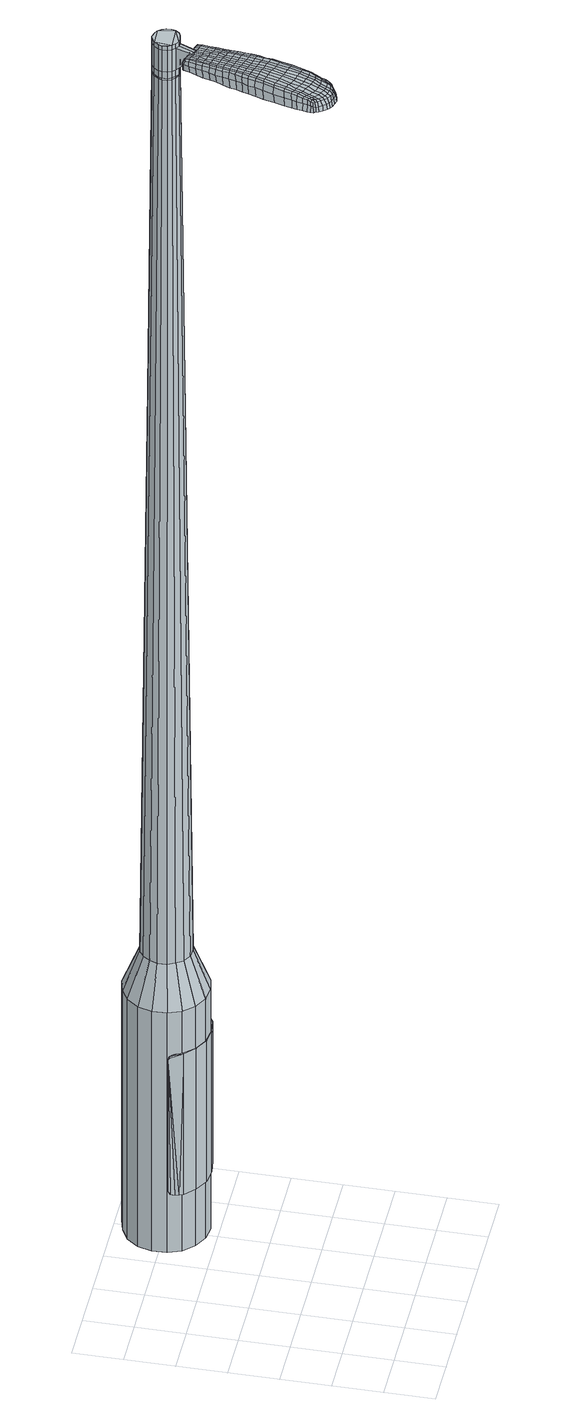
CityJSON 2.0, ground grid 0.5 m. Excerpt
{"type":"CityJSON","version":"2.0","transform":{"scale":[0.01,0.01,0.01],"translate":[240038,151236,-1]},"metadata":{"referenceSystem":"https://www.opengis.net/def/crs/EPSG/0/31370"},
"CityObjects":{
"object1":{"type":"GenericCityObject","attributes":{"cluster":844,"mean_distance_to_centroid":0.334,"new_centroid_x":240039.58,"new_centroid_y":151238.53,"mean_distance_to_camera":10.01,"H1":10.68,"H2":10.45,"Z_final":113.89,"cluster2":-1,"proj_x":240032.51,"proj_y":151236.27,"id_line":88909,"bearing_l":342.27,"distance":7.42,"orientation":"right","G_obj":252.27},"geometry":[{"type":"MultiSurface","lod":"2","boundaries":[[[0,1,2,3]],[[1,4,5,2]],[[4,6,7,5]],[[6,8,9,7]],[[8,10,11,9]],[[10,12,13,11]],[[12,14,15,13]],[[14,16,17,15]],[[16,18,19,17]],[[18,20,21,19]],[[20,22,23,21]],[[22,24,25,23]],[[24,26,27,25]],[[26,28,29,27]],[[28,30,31,29]],[[30,32,33,31]],[[32,34,35,33]],[[34,0,3,35]],[[36,37,38,39]],[[38,40,41,42]],[[41,43,42]],[[42,44,45,46]],[[45,47,46]],[[46,48,49,50]],[[49,51,50]],[[42,46,50,38]],[[50,52,39,38]],[[53,36,39]],[[2,5,7,35]],[[7,9,11,15]],[[11,13,15]],[[15,17,19,23]],[[19,21,23]],[[23,25,27,31]],[[27,29,31]],[[15,23,31,7]],[[31,33,35,7]],[[3,2,35]],[[1,0,54,55]],[[0,34,56,54]],[[34,32,57,56]],[[32,30,58,57]],[[30,28,59,58]],[[28,26,60,59]],[[26,24,61,60]],[[24,22,62,61]],[[22,20,63,62]],[[20,18,64,63]],[[18,16,65,64]],[[16,14,66,65]],[[14,12,67,66]],[[12,10,68,67]],[[10,8,69,68]],[[8,6,70,69]],[[6,4,71,70]],[[4,1,55,71]],[[55,54,72,73]],[[54,56,74,72]],[[56,57,75,74]],[[57,58,76,75]],[[58,59,77,76]],[[59,60,78,77]],[[60,61,79,78]],[[61,62,80,79]],[[62,63,81,80]],[[63,64,82,81]],[[64,65,83,82]],[[65,66,84,83]],[[66,67,85,84]],[[67,68,86,85]],[[68,69,87,86]],[[69,70,88,87]],[[70,71,89,88]],[[71,55,73,89]],[[90,91,92,73]],[[74,93,91,90]],[[75,94,93,74]],[[95,96,94,75]],[[97,98,96,95]],[[78,99,98,97]],[[100,101,99,78]],[[80,102,101,100]],[[103,104,102,80]],[[105,106,104,103]],[[107,108,106,105]],[[109,110,108,107]],[[85,111,110,109]],[[112,113,111,85]],[[87,114,113,112]],[[88,115,114,87]],[[89,116,115,88]],[[73,92,116,89]],[[117,118,119,120]],[[121,117,120,122]],[[123,121,122,124]],[[125,123,124,126]],[[127,125,126,128]],[[129,127,128,130]],[[131,129,130,132]],[[133,131,132,134]],[[135,133,134,136]],[[137,135,136,138]],[[139,137,138,140]],[[141,139,140,142]],[[143,141,142,144]],[[145,143,144,146]],[[147,145,146,148]],[[149,147,148,150]],[[72,90,73]],[[72,74,90]],[[76,95,75]],[[76,77,97,95]],[[77,78,97]],[[79,100,78]],[[79,80,100]],[[81,103,80]],[[81,82,105,103]],[[82,83,107,105]],[[83,84,109,107]],[[84,85,109]],[[86,112,85]],[[86,87,112]],[[151,92,91]],[[152,113,114]],[[152,111,113]],[[153,110,111]],[[153,154,108,110]],[[154,155,106,108]],[[155,156,104,106]],[[156,102,104]],[[157,101,102]],[[157,99,101]],[[158,98,99]],[[158,159,96,98]],[[159,94,96]],[[151,91,93]],[[39,52,149,160]],[[92,151,161,150]],[[53,39,160,118]],[[151,93,119,161]],[[36,53,118,117]],[[93,94,120,119]],[[37,36,117,121]],[[94,159,122,120]],[[38,37,121,123]],[[159,158,124,122]],[[40,38,123,125]],[[158,99,126,124]],[[41,40,125,127]],[[99,157,128,126]],[[43,41,127,129]],[[157,102,130,128]],[[42,43,129,131]],[[102,156,132,130]],[[44,42,131,133]],[[156,155,134,132]],[[45,44,133,135]],[[155,154,136,134]],[[47,45,135,137]],[[154,153,138,136]],[[46,47,137,139]],[[153,111,140,138]],[[48,46,139,141]],[[111,152,142,140]],[[49,48,141,143]],[[152,114,144,142]],[[51,49,143,145]],[[114,115,146,144]],[[50,51,145,147]],[[115,116,148,146]],[[52,50,147,149]],[[116,92,150,148]],[[149,150,162,163]],[[150,161,164,162]],[[161,119,165,164]],[[119,118,166,165]],[[118,160,167,166]],[[160,149,163,167]],[[168,169,170,171]],[[172,168,171,173]],[[168,172,174,175]],[[169,168,175,176]],[[177,178,179,180]],[[181,177,180,182]],[[177,181,183,184]],[[178,177,184,185]],[[186,187,188,189]],[[190,186,189,191]],[[186,190,192,193]],[[187,186,193,194]],[[195,196,197,198]],[[199,195,198,200]],[[195,199,201,202]],[[196,195,202,203]],[[204,205,206,207]],[[208,204,207,209]],[[204,208,210,211]],[[205,204,211,212]],[[213,214,215,216]],[[217,213,216,218]],[[213,217,219,220]],[[214,213,220,221]],[[222,223,224,225]],[[214,222,225,215]],[[222,214,221,226]],[[223,222,226,227]],[[228,229,230,231]],[[223,228,231,224]],[[228,223,227,232]],[[229,228,232,233]],[[234,172,173,235]],[[229,234,235,230]],[[234,229,233,236]],[[172,234,236,174]],[[237,238,239,240]],[[241,237,240,242]],[[237,241,243,244]],[[238,237,244,245]],[[246,247,248,249]],[[238,246,249,239]],[[246,238,245,250]],[[247,246,250,251]],[[252,253,254,255]],[[247,252,255,248]],[[252,247,251,256]],[[253,252,256,257]],[[258,259,260,261]],[[253,258,261,254]],[[258,253,257,262]],[[259,258,262,263]],[[264,169,176,265]],[[259,264,265,260]],[[264,259,263,266]],[[169,264,266,170]],[[267,268,269,270]],[[271,267,270,272]],[[267,271,273,274]],[[268,267,274,275]],[[276,277,278,279]],[[268,276,279,269]],[[276,268,275,280]],[[277,276,280,281]],[[282,283,284,285]],[[277,282,285,278]],[[282,277,281,286]],[[283,282,286,287]],[[288,181,182,289]],[[283,288,289,284]],[[288,283,287,290]],[[181,288,290,183]],[[291,292,293,294]],[[295,291,294,296]],[[291,295,297,298]],[[292,291,298,299]],[[300,301,302,303]],[[292,300,303,293]],[[300,292,299,304]],[[301,300,304,305]],[[306,307,308,309]],[[301,306,309,302]],[[306,301,305,310]],[[307,306,310,311]],[[312,313,314,315]],[[307,312,315,308]],[[312,307,311,316]],[[313,312,316,317]],[[318,178,185,319]],[[313,318,319,314]],[[318,313,317,320]],[[178,318,320,179]],[[321,207,206,322]],[[323,321,322,324]],[[321,323,325,326]],[[207,321,326,209]],[[327,323,324,328]],[[329,327,328,330]],[[327,329,331,332]],[[323,327,332,325]],[[333,329,330,334]],[[335,333,334,336]],[[333,335,337,338]],[[329,333,338,331]],[[339,335,336,340]],[[341,339,340,342]],[[339,341,343,344]],[[335,339,344,337]],[[345,341,342,346]],[[196,345,346,197]],[[345,196,203,347]],[[341,345,347,343]],[[348,349,194,193]],[[350,348,193,192]],[[348,350,351,352]],[[349,348,352,353]],[[354,355,353,352]],[[356,354,352,351]],[[354,356,357,358]],[[355,354,358,359]],[[360,361,359,358]],[[362,360,358,357]],[[360,362,363,364]],[[361,360,364,365]],[[366,367,365,364]],[[368,366,364,363]],[[366,368,201,199]],[[367,366,199,200]],[[369,370,371,372]],[[271,369,372,273]],[[369,271,272,373]],[[370,369,373,374]],[[375,190,191,376]],[[370,375,376,371]],[[375,370,374,377]],[[190,375,377,192]],[[378,379,380,381]],[[217,378,381,219]],[[378,217,218,382]],[[379,378,382,383]],[[384,385,386,387]],[[379,384,387,380]],[[384,379,383,388]],[[385,384,388,389]],[[390,187,194,391]],[[385,390,391,386]],[[390,385,389,392]],[[187,390,392,188]],[[393,394,395,396]],[[175,393,396,176]],[[393,175,174,397]],[[394,393,397,398]],[[399,400,401,402]],[[394,399,402,395]],[[399,394,398,403]],[[400,399,403,404]],[[405,198,197,406]],[[400,405,406,401]],[[405,400,404,407]],[[198,405,407,200]],[[408,409,410,411]],[[180,408,411,182]],[[408,180,179,412]],[[409,408,412,413]],[[414,202,201,415]],[[409,414,415,410]],[[414,409,413,416]],[[202,414,416,203]],[[417,418,419,420]],[[295,417,420,297]],[[417,295,296,421]],[[418,417,421,422]],[[423,208,209,424]],[[418,423,424,419]],[[423,418,422,425]],[[208,423,425,210]],[[426,427,428,429]],[[241,426,429,243]],[[426,241,242,430]],[[427,426,430,431]],[[432,433,434,435]],[[427,432,435,428]],[[432,427,431,436]],[[433,432,436,437]],[[438,205,212,439]],[[433,438,439,434]],[[438,433,437,440]],[[205,438,440,206]],[[441,442,431,430]],[[240,441,430,242]],[[441,240,239,443]],[[442,441,443,444]],[[445,446,437,436]],[[442,445,436,431]],[[445,442,444,447]],[[446,445,447,448]],[[449,322,206,440]],[[446,449,440,437]],[[449,446,448,450]],[[322,449,450,324]],[[451,452,453,454]],[[298,451,454,299]],[[451,298,297,420]],[[452,451,420,419]],[[455,326,325,456]],[[452,455,456,453]],[[455,452,419,424]],[[326,455,424,209]],[[457,458,444,443]],[[249,457,443,239]],[[457,249,248,459]],[[458,457,459,460]],[[461,462,448,447]],[[458,461,447,444]],[[461,458,460,463]],[[462,461,463,464]],[[465,328,324,450]],[[462,465,450,448]],[[465,462,464,466]],[[328,465,466,330]],[[467,468,469,470]],[[304,467,470,305]],[[467,304,299,454]],[[468,467,454,453]],[[471,332,331,472]],[[468,471,472,469]],[[471,468,453,456]],[[332,471,456,325]],[[473,474,460,459]],[[255,473,459,248]],[[473,255,254,475]],[[474,473,475,476]],[[477,478,464,463]],[[474,477,463,460]],[[477,474,476,479]],[[478,477,479,480]],[[481,334,330,466]],[[478,481,466,464]],[[481,478,480,482]],[[334,481,482,336]],[[483,484,485,486]],[[310,483,486,311]],[[483,310,305,470]],[[484,483,470,469]],[[487,338,337,488]],[[484,487,488,485]],[[487,484,469,472]],[[338,487,472,331]],[[489,490,476,475]],[[261,489,475,254]],[[489,261,260,491]],[[490,489,491,492]],[[493,494,480,479]],[[490,493,479,476]],[[493,490,492,495]],[[494,493,495,496]],[[497,340,336,482]],[[494,497,482,480]],[[497,494,496,498]],[[340,497,498,342]],[[499,500,501,502]],[[316,499,502,317]],[[499,316,311,486]],[[500,499,486,485]],[[503,344,343,504]],[[500,503,504,501]],[[503,500,485,488]],[[344,503,488,337]],[[505,506,492,491]],[[265,505,491,260]],[[505,265,176,396]],[[506,505,396,395]],[[507,508,496,495]],[[506,507,495,492]],[[507,506,395,402]],[[508,507,402,401]],[[509,346,342,498]],[[508,509,498,496]],[[509,508,401,406]],[[346,509,406,197]],[[510,511,413,412]],[[320,510,412,179]],[[510,320,317,502]],[[511,510,502,501]],[[512,347,203,416]],[[511,512,416,413]],[[512,511,501,504]],[[347,512,504,343]],[[513,514,374,373]],[[270,513,373,272]],[[513,270,269,515]],[[514,513,515,516]],[[517,350,192,377]],[[514,517,377,374]],[[517,514,516,518]],[[350,517,518,351]],[[519,520,521,522]],[[220,519,522,221]],[[519,220,219,381]],[[520,519,381,380]],[[523,524,525,526]],[[520,523,526,521]],[[523,520,380,387]],[[524,523,387,386]],[[527,349,353,528]],[[524,527,528,525]],[[527,524,386,391]],[[349,527,391,194]],[[529,530,516,515]],[[279,529,515,269]],[[529,279,278,531]],[[530,529,531,532]],[[533,356,351,518]],[[530,533,518,516]],[[533,530,532,534]],[[356,533,534,357]],[[535,536,537,538]],[[226,535,538,227]],[[535,226,221,522]],[[536,535,522,521]],[[539,540,541,542]],[[536,539,542,537]],[[539,536,521,526]],[[540,539,526,525]],[[543,355,359,544]],[[540,543,544,541]],[[543,540,525,528]],[[355,543,528,353]],[[545,546,532,531]],[[285,545,531,278]],[[545,285,284,547]],[[546,545,547,548]],[[549,362,357,534]],[[546,549,534,532]],[[549,546,548,550]],[[362,549,550,363]],[[551,552,553,554]],[[232,551,554,233]],[[551,232,227,538]],[[552,551,538,537]],[[555,556,557,558]],[[552,555,558,553]],[[555,552,537,542]],[[556,555,542,541]],[[559,361,365,560]],[[556,559,560,557]],[[559,556,541,544]],[[361,559,544,359]],[[561,562,548,547]],[[289,561,547,284]],[[561,289,182,411]],[[562,561,411,410]],[[563,368,363,550]],[[562,563,550,548]],[[563,562,410,415]],[[368,563,415,201]],[[564,565,398,397]],[[236,564,397,174]],[[564,236,233,554]],[[565,564,554,553]],[[566,567,404,403]],[[565,566,403,398]],[[566,565,553,558]],[[567,566,558,557]],[[568,367,200,407]],[[567,568,407,404]],[[568,567,557,560]],[[367,568,560,365]],[[569,570,571,572]],[[572,571,573,574]],[[575,573,571,576]],[[576,571,570,577]],[[578,579,580,581]],[[581,580,582,583]],[[584,582,580,585]],[[585,580,579,586]],[[587,588,589,590]],[[590,589,591,592]],[[593,591,589,594]],[[594,589,588,595]],[[596,597,598,599]],[[599,598,600,601]],[[602,600,598,603]],[[603,598,597,604]],[[605,606,607,608]],[[608,607,609,610]],[[611,609,607,612]],[[612,607,606,613]],[[614,615,616,617]],[[617,616,618,619]],[[620,618,616,621]],[[621,616,615,622]],[[623,624,625,626]],[[626,625,615,614]],[[622,615,625,627]],[[627,625,624,628]],[[629,630,631,632]],[[632,631,624,623]],[[628,624,631,633]],[[633,631,630,634]],[[574,573,635,636]],[[636,635,630,629]],[[634,630,635,637]],[[637,635,573,575]],[[638,639,640,641]],[[641,640,642,643]],[[644,642,640,645]],[[645,640,639,646]],[[647,648,649,650]],[[650,649,639,638]],[[646,639,649,651]],[[651,649,648,652]],[[653,654,655,656]],[[656,655,648,647]],[[652,648,655,657]],[[657,655,654,658]],[[659,660,661,662]],[[662,661,654,653]],[[658,654,661,663]],[[663,661,660,664]],[[577,570,665,666]],[[666,665,660,659]],[[664,660,665,667]],[[667,665,570,569]],[[668,669,670,671]],[[671,670,672,673]],[[674,672,670,675]],[[675,670,669,676]],[[677,678,679,680]],[[680,679,669,668]],[[676,669,679,681]],[[681,679,678,682]],[[683,684,685,686]],[[686,685,678,677]],[[682,678,685,687]],[[687,685,684,688]],[[583,582,689,690]],[[690,689,684,683]],[[688,684,689,691]],[[691,689,582,584]],[[692,693,694,695]],[[695,694,696,697]],[[698,696,694,699]],[[699,694,693,700]],[[701,702,703,704]],[[704,703,693,692]],[[700,693,703,705]],[[705,703,702,706]],[[707,708,709,710]],[[710,709,702,701]],[[706,702,709,711]],[[711,709,708,712]],[[713,714,715,716]],[[716,715,708,707]],[[712,708,715,717]],[[717,715,714,718]],[[586,579,719,720]],[[720,719,714,713]],[[718,714,719,721]],[[721,719,579,578]],[[605,608,722,723]],[[723,722,724,725]],[[726,724,722,727]],[[727,722,608,610]],[[725,724,728,729]],[[729,728,730,731]],[[732,730,728,733]],[[733,728,724,726]],[[731,730,734,735]],[[735,734,736,737]],[[738,736,734,739]],[[739,734,730,732]],[[737,736,740,741]],[[741,740,742,743]],[[744,742,740,745]],[[745,740,736,738]],[[743,742,746,747]],[[747,746,597,596]],[[604,597,746,748]],[[748,746,742,744]],[[595,749,750,594]],[[594,750,751,593]],[[752,751,750,753]],[[753,750,749,754]],[[754,755,756,753]],[[753,756,757,752]],[[758,757,756,759]],[[759,756,755,760]],[[760,761,762,759]],[[759,762,763,758]],[[764,763,762,765]],[[765,762,761,766]],[[766,767,768,765]],[[765,768,769,764]],[[602,769,768,600]],[[600,768,767,601]],[[770,771,772,773]],[[773,772,672,674]],[[673,672,772,774]],[[774,772,771,775]],[[592,591,776,777]],[[777,776,771,770]],[[775,771,776,778]],[[778,776,591,593]],[[779,780,781,782]],[[782,781,618,620]],[[619,618,781,783]],[[783,781,780,784]],[[785,786,787,788]],[[788,787,780,779]],[[784,780,787,789]],[[789,787,786,790]],[[595,588,791,792]],[[792,791,786,785]],[[790,786,791,793]],[[793,791,588,587]],[[794,795,796,797]],[[797,796,576,577]],[[575,576,796,798]],[[798,796,795,799]],[[800,801,802,803]],[[803,802,795,794]],[[799,795,802,804]],[[804,802,801,805]],[[596,599,806,807]],[[807,806,801,800]],[[805,801,806,808]],[[808,806,599,601]],[[809,810,811,812]],[[812,811,581,583]],[[578,581,811,813]],[[813,811,810,814]],[[602,603,815,816]],[[816,815,810,809]],[[814,810,815,817]],[[817,815,603,604]],[[818,819,820,821]],[[821,820,696,698]],[[697,696,820,822]],[[822,820,819,823]],[[610,609,824,825]],[[825,824,819,818]],[[823,819,824,826]],[[826,824,609,611]],[[827,828,829]],[[829,828,642,644]],[[643,642,828,830]],[[830,828,831]],[[832,833,834,835]],[[835,834,828,827]],[[831,828,834,836]],[[836,834,833,837]],[[613,606,838,839]],[[839,838,833,832]],[[837,833,838,840]],[[840,838,606,605]],[[831,841,830]],[[830,841,641,643]],[[638,641,841,842]],[[842,841,843]],[[837,844,845,836]],[[836,845,841,831]],[[843,841,845,846]],[[846,845,844,847]],[[605,723,848,840]],[[840,848,844,837]],[[847,844,848,849]],[[849,848,723,725]],[[850,851,852,853]],[[853,852,699,700]],[[698,699,852,821]],[[821,852,851,818]],[[726,727,854,855]],[[855,854,851,850]],[[818,851,854,825]],[[825,854,727,610]],[[843,856,842]],[[842,856,650,638]],[[647,650,856,857]],[[857,856,858]],[[847,859,860,846]],[[846,860,856,843]],[[858,856,860,861]],[[861,860,859,862]],[[725,729,863,849]],[[849,863,859,847]],[[862,859,863,864]],[[864,863,729,731]],[[865,866,867,868]],[[868,867,705,706]],[[700,705,867,853]],[[853,867,866,850]],[[732,733,869,870]],[[870,869,866,865]],[[850,866,869,855]],[[855,869,733,726]],[[858,871,872,857]],[[857,872,656,647]],[[653,656,872,873]],[[873,872,871,874]],[[862,875,876,861]],[[861,876,871,858]],[[874,871,876,877]],[[877,876,875,878]],[[731,735,879,864]],[[864,879,875,862]],[[878,875,879,880]],[[880,879,735,737]],[[881,882,883,884]],[[884,883,711,712]],[[706,711,883,868]],[[868,883,882,865]],[[738,739,885,886]],[[886,885,882,881]],[[865,882,885,870]],[[870,885,739,732]],[[874,887,888,873]],[[873,888,662,653]],[[659,662,888,889]],[[889,888,887,890]],[[878,891,892,877]],[[877,892,887,874]],[[890,887,892,893]],[[893,892,891,894]],[[737,741,895,880]],[[880,895,891,878]],[[894,891,895,896]],[[896,895,741,743]],[[897,898,899,900]],[[900,899,717,718]],[[712,717,899,884]],[[884,899,898,881]],[[744,745,901,902]],[[902,901,898,897]],[[881,898,901,886]],[[886,901,745,738]],[[890,903,904,889]],[[889,904,666,659]],[[577,666,904,797]],[[797,904,903,794]],[[894,905,906,893]],[[893,906,903,890]],[[794,903,906,803]],[[803,906,905,800]],[[743,747,907,896]],[[896,907,905,894]],[[800,905,907,807]],[[807,907,747,596]],[[814,908,909,813]],[[813,909,721,578]],[[718,721,909,900]],[[900,909,908,897]],[[604,748,910,817]],[[817,910,908,814]],[[897,908,910,902]],[[902,910,748,744]],[[775,911,912,774]],[[774,912,671,673]],[[668,671,912,913]],[[913,912,911,914]],[[593,751,915,778]],[[778,915,911,775]],[[914,911,915,916]],[[916,915,751,752]],[[917,918,919,920]],[[920,919,621,622]],[[620,621,919,782]],[[782,919,918,779]],[[921,922,923,924]],[[924,923,918,917]],[[779,918,923,788]],[[788,923,922,785]],[[754,749,925,926]],[[926,925,922,921]],[[785,922,925,792]],[[792,925,749,595]],[[914,927,928,913]],[[913,928,680,668]],[[677,680,928,929]],[[929,928,927,930]],[[752,757,931,916]],[[916,931,927,914]],[[930,927,931,932]],[[932,931,757,758]],[[933,934,935,936]],[[936,935,627,628]],[[622,627,935,920]],[[920,935,934,917]],[[937,938,939,940]],[[940,939,934,933]],[[917,934,939,924]],[[924,939,938,921]],[[760,755,941,942]],[[942,941,938,937]],[[921,938,941,926]],[[926,941,755,754]],[[930,943,944,929]],[[929,944,686,677]],[[683,686,944,945]],[[945,944,943,946]],[[758,763,947,932]],[[932,947,943,930]],[[946,943,947,948]],[[948,947,763,764]],[[949,950,951,952]],[[952,951,633,634]],[[628,633,951,936]],[[936,951,950,933]],[[953,954,955,956]],[[956,955,950,949]],[[933,950,955,940]],[[940,955,954,937]],[[766,761,957,958]],[[958,957,954,953]],[[937,954,957,942]],[[942,957,761,760]],[[946,959,960,945]],[[945,960,690,683]],[[583,690,960,812]],[[812,960,959,809]],[[764,769,961,948]],[[948,961,959,946]],[[809,959,961,816]],[[816,961,769,602]],[[799,962,963,798]],[[798,963,637,575]],[[634,637,963,952]],[[952,963,962,949]],[[805,964,965,804]],[[804,965,962,799]],[[949,962,965,956]],[[956,965,964,953]],[[601,767,966,808]],[[808,966,964,805]],[[953,964,966,958]],[[958,966,767,766]],[[569,572,171,170]],[[572,574,173,171]],[[584,585,184,183]],[[585,586,185,184]],[[587,590,189,188]],[[590,592,191,189]],[[611,612,211,210]],[[612,613,212,211]],[[614,617,216,215]],[[617,619,218,216]],[[623,626,225,224]],[[626,614,215,225]],[[629,632,231,230]],[[632,623,224,231]],[[574,636,235,173]],[[636,629,230,235]],[[644,645,244,243]],[[645,646,245,244]],[[646,651,250,245]],[[651,652,251,250]],[[652,657,256,251]],[[657,658,257,256]],[[658,663,262,257]],[[663,664,263,262]],[[664,667,266,263]],[[667,569,170,266]],[[674,675,274,273]],[[675,676,275,274]],[[676,681,280,275]],[[681,682,281,280]],[[682,687,286,281]],[[687,688,287,286]],[[688,691,290,287]],[[691,584,183,290]],[[692,695,294,293]],[[695,697,296,294]],[[701,704,303,302]],[[704,692,293,303]],[[707,710,309,308]],[[710,701,302,309]],[[713,716,315,314]],[[716,707,308,315]],[[586,720,319,185]],[[720,713,314,319]],[[770,773,372,371]],[[773,674,273,372]],[[592,777,376,191]],[[777,770,371,376]],[[619,783,382,218]],[[783,784,383,382]],[[784,789,388,383]],[[789,790,389,388]],[[790,793,392,389]],[[793,587,188,392]],[[697,822,421,296]],[[822,823,422,421]],[[823,826,425,422]],[[826,611,210,425]],[[827,829,429,428]],[[829,644,243,429]],[[832,835,435,434]],[[835,827,428,435]],[[613,839,439,212]],[[839,832,434,439]],[[967,968,969,970]],[[971,972,970,969]],[[973,974,975,976]],[[977,978,979,980]],[[968,981,982,969]],[[983,971,969,982]],[[984,973,976,985]],[[986,987,978,977]],[[981,988,989,982]],[[989,990,983,982]],[[991,984,985,992]],[[993,987,986,994]],[[988,995,996,989]],[[996,997,990,989]],[[998,991,992,999]],[[1000,993,994,1001]],[[1002,1003,1004,1005]],[[1006,1007,1003,1002]],[[1006,1008,1009,1007]],[[1008,1010,1011,1009]],[[1012,1013,1014,1015]],[[1016,1017,1013,1012]],[[1018,1019,1017,1016]],[[1020,1021,1019,1018]],[[1015,1004,1003,1012]],[[1012,1003,1007,1016]],[[1007,1009,1018,1016]],[[1009,1011,1020,1018]],[[976,975,972,971]],[[985,976,971,983]],[[990,992,985,983]],[[997,999,992,990]],[[977,980,974,973]],[[986,977,973,984]],[[994,986,984,991]],[[1001,994,991,998]],[[978,1002,1005,979]],[[987,1006,1002,978]],[[1008,1006,987,993]],[[1010,1008,993,1000]],[[1022,1023,1024,1025]],[[1024,1026,1027,1028]],[[1024,1028,1029,1030]],[[1024,1030,1025]],[[1031,1022,1025,1032]],[[1033,1032,1025,1034]],[[1035,1034,1025]],[[1036,1024,1023,1037]],[[1038,1036,1037,1039]],[[1040,1038,1039,1041]],[[1042,1040,1041,1043]],[[1044,1042,1043,1045]],[[1045,1046,1047,1048]],[[1045,1048,1049,1050]],[[1045,1050,1051,1052]],[[1051,1053,1054,1055]],[[1051,1055,1056,1057]],[[1051,1057,1052]],[[1045,1052,1044]],[[1058,1059,1023,1022]],[[1060,1061,1026,1024]],[[1062,1063,1035,1025]],[[1059,1064,1037,1023]],[[1065,1060,1024,1036]],[[1064,1066,1039,1037]],[[1067,1065,1036,1038]],[[1066,1068,1041,1039]],[[1069,1067,1038,1040]],[[1068,1070,1043,1041]],[[1071,1069,1040,1042]],[[1070,1072,1045,1043]],[[1073,1071,1042,1044]],[[1072,1074,1046,1045]],[[1075,1076,1053,1051]],[[1077,1073,1044,1052]],[[1047,1046,1074,1078]],[[1048,1047,1078,1079]],[[1049,1048,1079,1080]],[[1050,1049,1080,1081]],[[1051,1050,1081,1075]],[[1082,1058,1022,1031]],[[1083,1082,1031,1032]],[[1084,1083,1032,1033]],[[1085,1084,1033,1034]],[[1063,1085,1034,1035]],[[1027,1026,1061,1086]],[[1054,1053,1076,1087]],[[1028,1027,1086,1088]],[[1029,1028,1088,1089]],[[1030,1029,1089,1090]],[[1025,1030,1090,1062]],[[1055,1054,1087,1091]],[[1056,1055,1091,1092]],[[1057,1056,1092,1093]],[[1052,1057,1093,1077]]]}]}
},
"vertices":[
[146,211,384],[133,218,384],[133,218,96],[146,211,96],[123,229,384],[123,229,96],[118,242,384],[118,242,96],[117,257,384],[117,257,96],[121,271,384],[121,271,96],[130,283,384],[130,283,96],[143,290,384],[143,290,96],[157,294,384],[157,294,96],[172,292,384],[172,292,96],[185,285,384],[185,285,96],[195,274,384],[195,274,96],[200,260,384],[200,260,96],[201,246,384],[201,246,96],[196,232,384],[196,232,96],[187,220,384],[187,220,96],[175,212,384],[175,212,96],[161,209,384],[161,209,96],[164,239,1524],[168,241,1524],[171,245,1524],[155,238,1524],[172,249,1524],[172,254,1524],[167,262,1524],[170,258,1524],[163,264,1524],[158,265,1524],[150,261,1524],[154,264,1524],[147,257,1524],[146,253,1524],[148,244,1524],[146,248,1524],[151,241,1524],[159,238,1524],[151,227,429],[143,231,429],[160,226,429],[168,228,429],[176,233,429],[181,240,429],[184,248,429],[184,257,429],[180,265,429],[174,271,429],[167,275,429],[158,276,429],[149,275,429],[142,270,429],[137,263,429],[134,255,429],[134,246,429],[138,238,429],[155,238,1483],[151,241,1483],[159,238,1483],[164,239,1483],[168,241,1483],[171,245,1483],[172,249,1483],[172,254,1483],[170,258,1483],[167,262,1483],[163,264,1483],[158,265,1483],[154,264,1483],[150,261,1483],[147,257,1483],[146,253,1483],[146,248,1483],[148,244,1483],[155,239,1483],[155,239,1485],[151,241,1485],[159,238,1485],[164,239,1485],[168,242,1483],[168,242,1485],[170,245,1483],[170,245,1485],[172,249,1485],[171,254,1483],[171,254,1485],[170,258,1485],[167,261,1483],[167,261,1485],[163,263,1483],[163,263,1485],[158,264,1483],[158,264,1485],[154,263,1483],[154,263,1485],[150,261,1485],[148,257,1483],[148,257,1485],[146,253,1485],[146,248,1485],[148,244,1485],[164,239,1519],[159,238,1519],[159,238,1493],[164,239,1493],[168,241,1519],[168,241,1493],[171,245,1519],[171,245,1493],[172,249,1519],[172,249,1493],[172,254,1519],[172,254,1493],[170,258,1519],[170,258,1493],[167,262,1519],[167,262,1493],[163,264,1519],[163,264,1493],[158,265,1519],[158,265,1493],[154,264,1519],[154,264,1493],[150,261,1519],[150,261,1493],[147,257,1519],[147,257,1493],[146,253,1519],[146,253,1493],[146,248,1519],[146,248,1493],[148,244,1519],[148,244,1493],[151,241,1519],[151,241,1493],[155,238,1485],[147,257,1485],[154,264,1485],[158,265,1485],[163,264,1485],[167,262,1485],[172,254,1485],[171,245,1485],[168,241,1485],[155,238,1519],[155,238,1493],[146,222,1513],[146,222,1518],[149,221,1513],[152,220,1513],[152,220,1518],[149,221,1518],[108,156,1519],[110,163,1518],[109,162,1509],[106,155,1510],[105,148,1519],[103,147,1510],[107,148,1526],[110,156,1525],[112,163,1525],[145,144,1519],[146,151,1518],[145,152,1525],[143,145,1525],[142,136,1519],[141,137,1526],[143,134,1510],[146,142,1510],[148,149,1509],[106,80,1519],[102,81,1519],[102,80,1513],[105,79,1513],[110,79,1519],[110,78,1513],[110,81,1524],[106,81,1524],[103,82,1524],[128,150,1530],[130,157,1529],[127,158,1529],[125,151,1530],[125,141,1531],[122,142,1531],[129,140,1530],[132,149,1530],[134,156,1529],[152,227,1512],[150,228,1512],[150,227,1517],[152,226,1517],[155,226,1512],[155,225,1517],[155,225,1506],[152,226,1506],[149,227,1506],[91,99,1519],[92,102,1519],[90,102,1512],[90,99,1512],[91,97,1518],[90,96,1512],[92,97,1522],[92,99,1523],[93,102,1524],[93,107,1519],[94,113,1519],[92,112,1512],[91,107,1512],[94,107,1524],[96,113,1525],[96,118,1519],[98,126,1519],[96,125,1511],[94,118,1511],[97,119,1526],[99,126,1526],[101,137,1519],[100,136,1510],[103,137,1526],[134,225,1513],[132,218,1513],[133,218,1518],[136,225,1517],[137,230,1512],[137,229,1516],[136,230,1506],[133,224,1507],[130,217,1507],[129,211,1514],[126,204,1515],[128,204,1520],[130,211,1519],[127,210,1507],[125,203,1507],[123,197,1515],[121,190,1516],[122,190,1522],[125,197,1521],[122,196,1508],[119,189,1508],[118,183,1517],[116,176,1517],[117,177,1524],[120,183,1523],[116,182,1508],[114,175,1509],[113,169,1518],[115,170,1524],[111,169,1509],[125,88,1519],[126,91,1519],[125,91,1524],[124,88,1523],[124,85,1518],[123,86,1522],[125,84,1512],[126,86,1512],[127,89,1512],[128,95,1519],[131,100,1519],[129,101,1525],[127,96,1524],[129,94,1512],[132,99,1512],[133,106,1519],[135,113,1519],[134,115,1526],[132,107,1526],[134,104,1511],[136,112,1511],[139,124,1519],[138,126,1526],[140,123,1510],[163,216,1513],[161,208,1513],[162,207,1507],[164,214,1507],[164,221,1512],[165,220,1506],[163,220,1516],[162,217,1517],[160,209,1518],[159,201,1514],[158,194,1515],[159,192,1507],[160,200,1507],[159,202,1519],[157,195,1520],[156,186,1515],[154,179,1516],[155,178,1508],[157,185,1508],[155,188,1521],[153,180,1522],[152,172,1517],[150,165,1517],[151,163,1509],[153,170,1508],[151,173,1523],[149,166,1524],[148,158,1518],[149,156,1509],[147,159,1524],[150,221,1519],[148,222,1519],[148,214,1520],[146,214,1520],[151,213,1520],[153,220,1519],[146,207,1522],[143,207,1522],[144,199,1523],[141,200,1523],[147,198,1523],[149,206,1521],[141,192,1524],[139,193,1524],[139,185,1525],[136,186,1525],[142,184,1525],[144,191,1524],[137,178,1526],[134,179,1526],[135,171,1527],[132,172,1527],[138,170,1527],[140,177,1526],[132,164,1528],[129,165,1528],[136,163,1528],[107,84,1527],[103,85,1527],[111,84,1526],[112,88,1527],[108,88,1528],[105,89,1528],[110,94,1529],[107,95,1529],[114,94,1528],[117,100,1530],[113,101,1530],[109,102,1530],[115,108,1531],[111,109,1531],[119,107,1530],[122,116,1531],[118,117,1531],[114,118,1531],[121,129,1531],[118,130,1531],[125,128,1531],[122,84,1518],[119,82,1519],[120,81,1513],[123,83,1513],[122,85,1523],[119,84,1523],[115,80,1519],[115,79,1513],[115,82,1524],[91,94,1518],[92,92,1518],[93,93,1523],[92,95,1523],[90,94,1513],[91,91,1513],[94,88,1519],[96,85,1519],[97,87,1524],[95,90,1523],[93,88,1513],[96,84,1513],[99,83,1519],[99,84,1524],[98,82,1513],[111,156,1528],[113,155,1528],[116,162,1528],[114,163,1527],[108,148,1528],[110,147,1529],[116,154,1529],[119,153,1530],[121,160,1529],[118,161,1528],[113,146,1529],[116,145,1530],[122,152,1530],[124,159,1529],[119,144,1531],[142,146,1528],[140,147,1529],[137,138,1529],[140,138,1528],[144,153,1527],[142,154,1528],[136,148,1529],[133,139,1530],[138,155,1528],[164,223,1512],[162,224,1512],[161,223,1517],[163,222,1517],[164,222,1506],[162,223,1506],[159,225,1512],[158,224,1517],[159,224,1506],[138,232,1512],[140,231,1512],[139,230,1506],[137,231,1506],[139,230,1517],[140,230,1517],[142,230,1512],[145,230,1512],[144,229,1506],[141,230,1506],[142,229,1517],[145,228,1517],[147,229,1512],[147,228,1506],[147,227,1517],[137,225,1519],[138,225,1519],[134,218,1520],[136,218,1520],[141,224,1519],[143,223,1519],[138,217,1520],[141,216,1520],[145,222,1519],[143,215,1520],[161,217,1519],[159,218,1519],[157,211,1520],[159,210,1520],[156,219,1519],[154,212,1520],[132,211,1521],[133,211,1521],[129,204,1522],[131,204,1522],[136,210,1521],[138,209,1521],[133,203,1522],[136,202,1523],[141,208,1522],[138,201,1523],[157,203,1521],[155,203,1521],[153,196,1522],[155,196,1522],[152,204,1521],[150,197,1522],[126,197,1523],[128,197,1523],[124,190,1524],[126,190,1524],[131,196,1523],[133,195,1524],[128,189,1525],[131,188,1525],[136,194,1524],[134,187,1525],[153,188,1523],[151,189,1523],[149,182,1524],[152,181,1524],[148,190,1524],[146,183,1525],[121,183,1525],[123,183,1525],[119,176,1526],[121,176,1526],[126,182,1526],[128,181,1526],[123,175,1527],[126,174,1527],[131,180,1526],[129,173,1527],[150,174,1525],[147,175,1525],[146,168,1526],[148,167,1526],[144,176,1526],[142,169,1527],[116,170,1527],[118,169,1527],[121,168,1527],[123,167,1528],[126,166,1528],[146,160,1527],[144,161,1527],[140,162,1528],[122,87,1525],[120,86,1525],[124,91,1526],[121,90,1526],[116,85,1526],[117,88,1527],[93,98,1525],[94,95,1525],[95,99,1526],[94,101,1525],[95,92,1525],[97,89,1526],[99,93,1527],[96,96,1526],[100,87,1526],[102,91,1527],[126,96,1526],[123,95,1527],[128,101,1527],[126,101,1528],[119,94,1528],[121,100,1529],[95,106,1526],[96,104,1527],[98,110,1528],[97,112,1527],[98,102,1527],[100,99,1528],[103,106,1529],[100,108,1528],[103,97,1528],[106,104,1530],[130,107,1528],[128,107,1529],[133,115,1528],[130,115,1529],[124,107,1529],[126,115,1530],[98,118,1528],[100,116,1528],[102,124,1529],[101,126,1528],[102,115,1529],[105,113,1530],[107,121,1530],[105,123,1530],[108,111,1530],[111,119,1531],[136,126,1529],[134,127,1529],[130,127,1530],[104,137,1528],[106,136,1529],[109,134,1530],[112,133,1530],[115,131,1531],[110,161,1509],[112,162,1518],[110,155,1518],[108,155,1509],[107,147,1519],[105,146,1510],[109,148,1525],[112,156,1525],[114,162,1525],[143,153,1525],[145,151,1518],[143,145,1518],[142,146,1525],[140,136,1519],[139,138,1525],[141,135,1510],[144,143,1509],[146,150,1509],[103,82,1513],[103,83,1519],[106,82,1519],[106,81,1513],[110,82,1519],[110,81,1513],[110,83,1524],[106,83,1524],[103,84,1524],[127,158,1528],[130,157,1528],[128,150,1529],[125,151,1529],[125,141,1529],[122,142,1529],[129,140,1529],[131,149,1529],[133,156,1528],[149,225,1516],[149,226,1512],[152,225,1512],[151,224,1516],[155,224,1512],[154,223,1516],[155,223,1506],[152,224,1506],[149,225,1506],[92,102,1512],[94,102,1519],[93,99,1518],[92,99,1512],[93,97,1518],[92,97,1512],[94,97,1522],[94,99,1523],[95,102,1523],[94,112,1512],[96,112,1519],[95,107,1519],[93,106,1512],[96,107,1524],[97,112,1525],[98,125,1511],[100,125,1519],[97,118,1519],[96,117,1511],[99,118,1525],[101,126,1526],[103,136,1519],[101,135,1510],[105,137,1526],[135,217,1518],[133,217,1513],[136,224,1513],[137,224,1517],[138,229,1512],[139,228,1515],[137,228,1506],[135,224,1506],[132,217,1507],[129,203,1520],[128,203,1514],[131,210,1514],[132,210,1519],[129,210,1507],[126,202,1507],[124,190,1522],[123,189,1516],[125,196,1515],[127,196,1521],[124,195,1508],[121,189,1508],[119,176,1523],[117,175,1517],[120,182,1516],[122,183,1522],[118,182,1508],[116,175,1508],[115,169,1517],[116,169,1524],[113,168,1509],[124,92,1523],[125,91,1519],[123,89,1518],[122,89,1523],[122,87,1518],[122,88,1522],[123,86,1512],[124,87,1512],[126,90,1512],[128,102,1525],[129,101,1519],[127,96,1519],[126,97,1524],[128,94,1512],[130,100,1512],[132,115,1526],[133,114,1519],[131,107,1519],[130,108,1525],[132,105,1511],[134,112,1511],[137,125,1519],[136,126,1526],[138,123,1510],[160,207,1507],[159,209,1513],[161,216,1513],[162,215,1506],[162,221,1512],[163,220,1506],[161,220,1515],[160,217,1517],[159,210,1518],[157,193,1507],[156,194,1514],[158,201,1514],[158,200,1507],[157,202,1519],[155,195,1520],[153,178,1508],[152,180,1516],[154,187,1515],[155,185,1508],[153,188,1521],[151,181,1522],[149,164,1508],[148,165,1517],[150,172,1516],[151,171,1508],[149,174,1522],[147,167,1523],[146,158,1517],[147,157,1509],[145,160,1524],[150,220,1518],[148,221,1518],[148,213,1519],[145,214,1519],[151,212,1519],[153,219,1518],[146,206,1520],[143,207,1520],[143,199,1521],[141,200,1521],[146,198,1521],[148,205,1520],[141,192,1523],[138,193,1523],[139,185,1524],[136,186,1524],[142,184,1524],[144,191,1523],[137,178,1525],[134,179,1525],[134,171,1526],[132,172,1526],[138,170,1526],[140,177,1525],[132,164,1527],[129,165,1527],[135,163,1527],[104,86,1526],[107,85,1526],[111,85,1525],[112,89,1526],[108,89,1526],[105,90,1526],[107,96,1528],[110,95,1528],[114,94,1527],[116,101,1528],[113,102,1529],[109,103,1529],[111,110,1530],[115,109,1530],[118,108,1529],[121,116,1530],[117,117,1530],[114,118,1530],[118,130,1530],[121,129,1530],[125,128,1530],[119,83,1513],[119,84,1518],[121,85,1518],[122,84,1512],[121,87,1523],[119,86,1523],[114,83,1519],[115,82,1513],[114,84,1523],[95,94,1523],[94,93,1518],[93,95,1518],[94,96,1523],[92,95,1512],[93,92,1512],[98,88,1523],[98,87,1519],[96,90,1519],[96,91,1523],[95,89,1513],[97,86,1513],[100,84,1519],[101,86,1524],[100,84,1513],[116,162,1527],[114,155,1527],[112,156,1527],[115,162,1526],[110,147,1527],[111,147,1528],[121,160,1528],[119,153,1528],[116,154,1528],[118,161,1527],[113,146,1528],[116,144,1529],[122,152,1529],[124,159,1528],[119,143,1529],[137,138,1528],[139,147,1527],[141,146,1527],[138,138,1527],[143,153,1526],[141,153,1527],[135,148,1528],[133,139,1528],[137,154,1527],[160,221,1516],[161,222,1512],[162,222,1512],[161,221,1516],[163,221,1506],[162,221,1506],[158,223,1512],[157,222,1516],[158,222,1506],[138,228,1506],[139,229,1512],[138,229,1506],[139,228,1516],[140,228,1516],[143,227,1506],[144,227,1512],[142,228,1512],[141,228,1506],[142,227,1516],[144,226,1516],[147,227,1512],[146,226,1506],[147,226,1516],[138,224,1518],[135,217,1519],[136,217,1519],[143,222,1518],[140,223,1518],[138,216,1519],[141,216,1519],[145,221,1518],[143,215,1519],[157,210,1519],[159,217,1518],[160,217,1518],[158,210,1519],[156,218,1518],[154,211,1519],[133,210,1520],[130,203,1521],[131,203,1521],[138,208,1520],[136,209,1520],[133,202,1521],[136,201,1521],[141,208,1520],[138,201,1521],[153,196,1521],[155,203,1520],[156,203,1520],[154,195,1521],[152,204,1520],[150,197,1521],[128,196,1522],[127,196,1522],[125,189,1523],[126,189,1523],[133,194,1522],[131,195,1522],[128,188,1523],[131,187,1524],[136,194,1523],[134,186,1524],[149,181,1523],[151,189,1522],[152,188,1522],[150,181,1523],[148,190,1522],[146,183,1523],[123,182,1524],[122,183,1524],[120,176,1525],[121,175,1525],[128,180,1525],[126,181,1524],[123,174,1525],[126,173,1526],[131,179,1525],[129,173,1526],[145,167,1525],[147,174,1524],[148,174,1524],[146,167,1525],[144,175,1524],[141,168,1525],[118,168,1526],[117,169,1526],[124,167,1527],[121,168,1526],[126,166,1527],[143,160,1526],[144,160,1526],[139,161,1526],[119,87,1524],[121,89,1524],[123,92,1525],[121,91,1525],[115,86,1525],[117,89,1525],[96,99,1525],[95,96,1524],[95,98,1524],[96,101,1525],[100,94,1526],[99,90,1525],[97,93,1524],[98,97,1525],[101,88,1525],[102,92,1526],[123,96,1526],[125,96,1526],[127,102,1526],[125,101,1527],[119,95,1526],[121,101,1527],[99,110,1527],[97,104,1526],[97,106,1526],[98,112,1526],[103,106,1528],[101,100,1527],[99,102,1526],[101,108,1527],[104,98,1527],[106,104,1528],[127,107,1527],[129,108,1527],[131,115,1527],[130,115,1528],[123,107,1528],[126,116,1529],[103,124,1528],[101,116,1527],[100,118,1527],[102,125,1527],[108,121,1529],[105,113,1529],[103,115,1528],[105,123,1528],[108,111,1529],[111,119,1530],[133,127,1528],[135,127,1528],[129,127,1529],[107,135,1528],[106,136,1528],[112,133,1529],[109,134,1529],[115,131,1530],[137,229,1508],[144,227,1508],[133,196,1509],[125,198,1509],[125,176,1510],[117,178,1510],[113,138,1512],[104,141,1512],[109,158,1511],[118,155,1511],[107,121,1513],[103,108,1514],[95,111,1514],[98,124,1513],[150,225,1508],[140,194,1509],[134,173,1510],[122,135,1512],[127,152,1511],[116,118,1513],[112,105,1514],[156,223,1508],[148,191,1509],[142,170,1510],[130,132,1512],[136,150,1511],[120,103,1514],[125,115,1513],[163,220,1508],[155,189,1509],[150,168,1510],[139,130,1512],[145,147,1511],[129,100,1514],[134,112,1513],[100,95,1514],[100,90,1514],[93,92,1514],[92,98,1514],[108,93,1514],[106,88,1514],[116,90,1514],[113,86,1514],[124,87,1514],[120,84,1514],[101,85,1515],[103,81,1515],[102,81,1515],[97,86,1515],[105,84,1515],[104,81,1515],[109,82,1515],[105,80,1515],[113,81,1515],[106,80,1515],[190,221,334],[187,218,334],[187,218,165],[196,229,171],[190,221,165],[192,224,165],[194,227,166],[195,228,167],[196,229,169],[192,224,334],[194,227,333],[195,228,332],[196,229,331],[196,229,328],[175,210,165],[175,210,334],[160,208,165],[160,208,334],[145,210,165],[145,210,334],[132,217,165],[132,217,334],[122,227,165],[122,227,334],[120,231,334],[119,235,334],[118,237,333],[117,239,332],[116,240,331],[116,241,328],[120,231,165],[116,241,171],[116,240,169],[117,239,167],[118,237,166],[119,235,165],[188,223,334],[185,220,334],[185,220,165],[188,223,165],[194,231,171],[194,231,328],[174,213,334],[174,213,165],[160,210,334],[160,210,165],[146,212,334],[146,212,165],[134,219,334],[134,219,165],[124,229,334],[124,229,165],[123,232,334],[119,242,328],[119,242,171],[123,232,165],[121,236,334],[120,239,333],[119,240,332],[119,242,331],[190,226,334],[192,228,333],[193,230,332],[194,231,331],[190,226,165],[119,242,169],[192,228,166],[193,230,167],[194,231,169],[119,240,167],[120,239,166],[121,236,165]
]}
